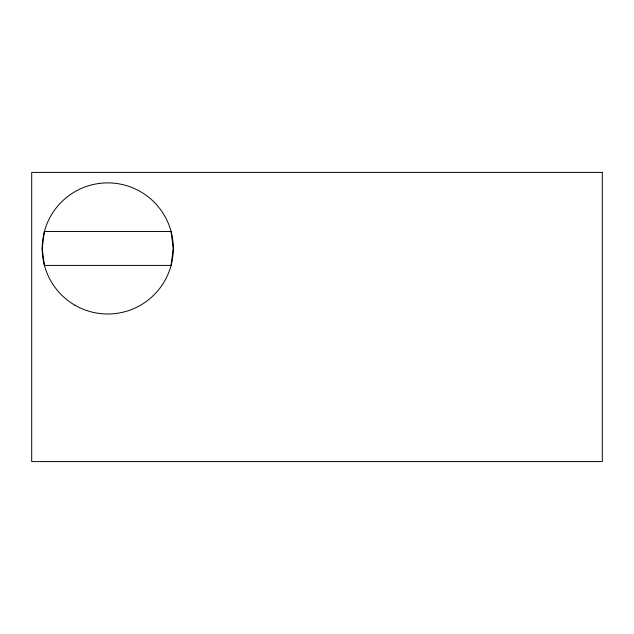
<?xml version="1.0" encoding="UTF-8"?>
<svg xmlns="http://www.w3.org/2000/svg" width="634" height="634" viewBox="0 0 634 634"><rect width="100%" height="100%" fill="white"/><g stroke="black" fill="none" stroke-linecap="round" stroke-linejoin="round"><path stroke-width="0.95" d="M44.412 231.473L42.177 248.441L44.412 265.416L171.069 265.416L173.304 248.441L171.069 231.473L44.412 231.473M602.3 172.4L31.7 172.4L31.7 461.6L602.3 461.6L602.3 172.4M74.963 305.223A65.564 65.564 0 0 0 173.304 248.441A65.564 65.564 0 0 0 74.963 191.666A65.564 65.564 0 0 0 74.963 305.223"/></g></svg>
